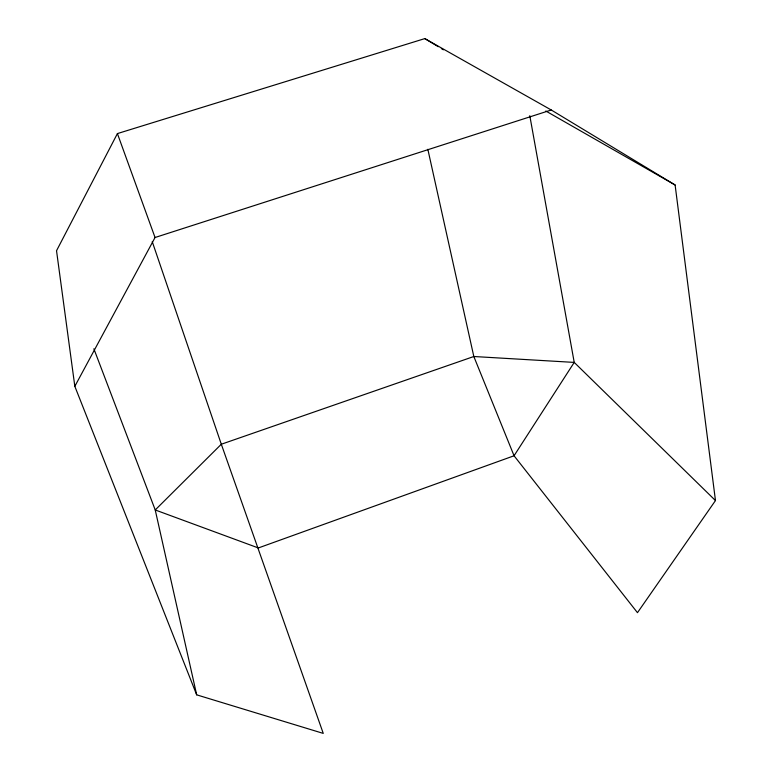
<?xml version="1.0" encoding="UTF-8"?>
<svg xmlns="http://www.w3.org/2000/svg" width="772" height="772" viewBox="0 0 772 772"><rect width="100%" height="100%" fill="white"/><g stroke="black" fill="none" stroke-linecap="round" stroke-linejoin="round"><path stroke-width="1.16" d="M427.842 149.305L473.825 356.51L514.056 455.769L637.469 612.678L715.47 500.565L675.114 184.99L551.266 109.991L424.822 38.6L117.412 133.585L56.53 250.736L74.826 386.328L196.677 694.839L323.256 733.4L221.313 444.238L152.238 241.636M74.826 386.328L155.047 237.506L551.266 109.991M545.794 111.004L675.114 184.99M424.822 38.6L438.245 46.696M441.343 48.568L443.408 49.813M715.47 500.565L574.223 362.406L529.795 115.684M93.866 348.79L155.23 509.964L196.677 694.839M117.412 133.585L155.047 237.506M574.223 362.406L514.056 455.769L258.359 547.956L155.23 509.964L221.313 444.238L473.825 356.51L574.223 362.406"/></g></svg>
